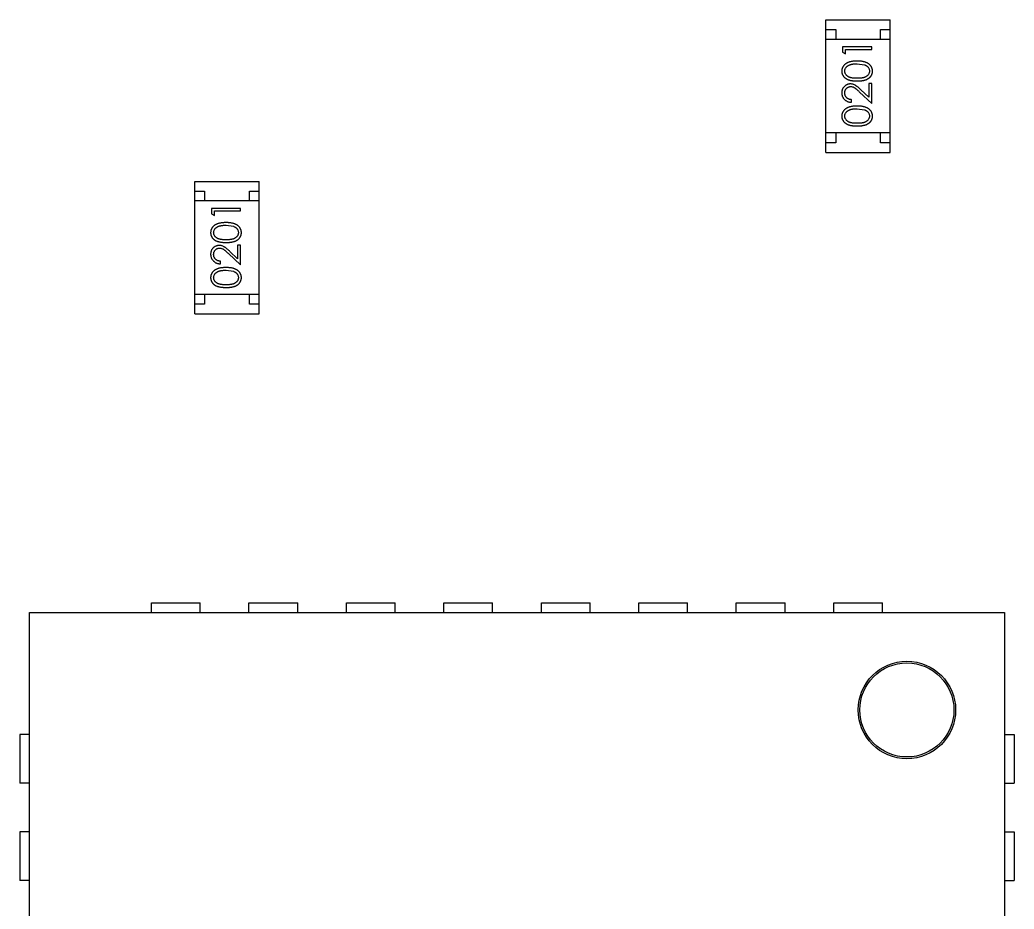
# Model space of a CAD drawing. Header units: millimetres. Extents: x -35.9 to 51.6, y -31.6 to 17.9.
# Drawn here: x 29.05 to 34.15, y -0.8 to 3.76 of the extents above; entities that cross this region are included whole.
import ezdxf

# ---------------------------------------------------------------- set-up
doc = ezdxf.new("R2010")
doc.units = ezdxf.units.MM
doc.header["$LTSCALE"] = 1.21
doc.header["$MEASUREMENT"] = 0
doc.layers.get('0').update_dxf_attribs({"linetype": 'CONTINUOUS'})

msp = doc.modelspace()

# ---------------------------------------------------------------- linework, layer by layer
at = {"color": 7, "linetype": 'Continuous'}
for p, q in [((33.1893, 3.0816), (33.1893, 3.7616)), ((33.1893, 3.7616), (33.5193, 3.7616)), ((33.5193, 3.0816), (33.5193, 3.7616)), ((33.1893, 3.7116), (33.2393, 3.7116)), ((33.2393, 3.7116), (33.2393, 3.6616)), ((33.4693, 3.6616), (33.4693, 3.7116)), ((33.4693, 3.7116), (33.5193, 3.7116)), ((33.5193, 3.6616), (33.1893, 3.6616)), ((33.274, 3.6235), (33.274, 3.5957)), ((33.424, 3.6235), (33.274, 3.6235)), ((33.424, 3.61), (33.424, 3.6235)), ((33.274, 3.5957), (33.2894, 3.5869)), ((33.2894, 3.5869), (33.2894, 3.61)), ((33.2894, 3.61), (33.424, 3.61)), ((33.349, 3.5369), (33.3867, 3.5312)), ((33.4086, 3.435), (33.4086, 3.3652)), ((33.424, 3.435), (33.4086, 3.435)), ((33.424, 3.3331), (33.424, 3.435)), ((33.3619, 3.3912), (33.424, 3.3331)), ((33.4086, 3.3652), (33.3685, 3.4027)), ((33.3201, 3.3388), (33.3201, 3.3523)), ((33.349, 3.3061), (33.3867, 3.3005)), ((33.5193, 3.1816), (33.1893, 3.1816)), ((33.2393, 3.1816), (33.2393, 3.1316)), ((33.4693, 3.1316), (33.4693, 3.1816)), ((33.2393, 3.1316), (33.1893, 3.1316)), ((33.5193, 3.1316), (33.4693, 3.1316)), ((33.1893, 3.0816), (33.5193, 3.0816)), ((29.9519, 2.2531), (29.9519, 2.9331)), ((29.9519, 2.9331), (30.2819, 2.9331)), ((30.2819, 2.2531), (30.2819, 2.9331)), ((29.9519, 2.8831), (30.0019, 2.8831)), ((30.0019, 2.8831), (30.0019, 2.8331)), ((30.2319, 2.8331), (30.2319, 2.8831)), ((30.2319, 2.8831), (30.2819, 2.8831)), ((30.2819, 2.8331), (29.9519, 2.8331)), ((30.0366, 2.7949), (30.0366, 2.7671)), ((30.1866, 2.7949), (30.0366, 2.7949)), ((30.0366, 2.7671), (30.052, 2.7583)), ((30.052, 2.7583), (30.052, 2.7814)), ((30.052, 2.7814), (30.1866, 2.7814)), ((30.1866, 2.7814), (30.1866, 2.7949)), ((30.1116, 2.7083), (30.1494, 2.7027)), ((30.1713, 2.6064), (30.1713, 2.5366)), ((30.1866, 2.6064), (30.1713, 2.6064)), ((30.1866, 2.5045), (30.1866, 2.6064)), ((30.1246, 2.5627), (30.1866, 2.5045)), ((30.1713, 2.5366), (30.1312, 2.5741)), ((30.0828, 2.5103), (30.0828, 2.5237)), ((30.1116, 2.4776), (30.1494, 2.4719)), ((30.2819, 2.3531), (29.9519, 2.3531)), ((30.0019, 2.3531), (30.0019, 2.3031)), ((30.2319, 2.3031), (30.2319, 2.3531)), ((30.0019, 2.3031), (29.9519, 2.3031)), ((30.2819, 2.3031), (30.2319, 2.3031)), ((29.9519, 2.2531), (30.2819, 2.2531)), ((29.7293, 0.7216), (29.7293, 0.7716)), ((29.7293, 0.7716), (29.9793, 0.7716)), ((29.9793, 0.7216), (29.9793, 0.7716)), ((30.2293, 0.7216), (30.2293, 0.7716)), ((30.2293, 0.7716), (30.4793, 0.7716)), ((30.4793, 0.7216), (30.4793, 0.7716)), ((30.7293, 0.7216), (30.7293, 0.7716)), ((30.7293, 0.7716), (30.9793, 0.7716)), ((30.9793, 0.7216), (30.9793, 0.7716)), ((31.2293, 0.7216), (31.2293, 0.7716)), ((31.2293, 0.7716), (31.4793, 0.7716)), ((31.4793, 0.7216), (31.4793, 0.7716)), ((31.7293, 0.7216), (31.7293, 0.7716)), ((31.7293, 0.7716), (31.9793, 0.7716)), ((31.9793, 0.7216), (31.9793, 0.7716)), ((32.2293, 0.7216), (32.2293, 0.7716)), ((32.2293, 0.7716), (32.4793, 0.7716)), ((32.4793, 0.7216), (32.4793, 0.7716)), ((32.7293, 0.7216), (32.7293, 0.7716)), ((32.7293, 0.7716), (32.9793, 0.7716)), ((32.9793, 0.7216), (32.9793, 0.7716)), ((33.2293, 0.7216), (33.2293, 0.7716)), ((33.2293, 0.7716), (33.4793, 0.7716)), ((33.4793, 0.7216), (33.4793, 0.7716)), ((29.1043, -4.2784), (29.1043, 0.7216)), ((29.1043, 0.7216), (34.1043, 0.7216)), ((34.1043, 0.7216), (34.1043, -4.2784)), ((29.0543, 0.0966), (29.0543, -0.1534)), ((29.1043, 0.0966), (29.0543, 0.0966)), ((34.1043, 0.0966), (34.1543, 0.0966)), ((34.1543, 0.0966), (34.1543, -0.1534)), ((29.1043, -0.1534), (29.0543, -0.1534)), ((34.1043, -0.1534), (34.1543, -0.1534)), ((29.0543, -0.4034), (29.0543, -0.6534)), ((29.1043, -0.4034), (29.0543, -0.4034)), ((34.1043, -0.4034), (34.1543, -0.4034)), ((34.1543, -0.4034), (34.1543, -0.6534)), ((29.1043, -0.6534), (29.0543, -0.6534)), ((34.1043, -0.6534), (34.1543, -0.6534))]:
    msp.add_line(p, q, dxfattribs=at)
for radius in [0.25, 0.2412]:
    msp.add_circle((33.6043, 0.2216), radius, dxfattribs=at)
for points, knots in [([(33.349, 3.5504), (33.3467, 3.5503), (33.3423, 3.5503), (33.3357, 3.55), (33.3295, 3.5495), (33.3236, 3.5487), (33.3182, 3.5478), (33.313, 3.5466), (33.3083, 3.5452), (33.3039, 3.5436), (33.2998, 3.5418), (33.2959, 3.5399), (33.2924, 3.5377), (33.2891, 3.5355), (33.2861, 3.5331), (33.2833, 3.5305), (33.2808, 3.5278), (33.2785, 3.5249), (33.2765, 3.522), (33.2748, 3.5189), (33.2734, 3.5157), (33.2722, 3.5124), (33.2713, 3.5091), (33.2706, 3.5057), (33.2702, 3.5022), (33.2702, 3.4998), (33.2701, 3.4986)], [0, 0, 0, 0, 0.065278, 0.127205, 0.186168, 0.241675, 0.294115, 0.343609, 0.390387, 0.434463, 0.476646, 0.517002, 0.555936, 0.593716, 0.630057, 0.665601, 0.700745, 0.734917, 0.768681, 0.802087, 0.834849, 0.867433, 0.900138, 0.932806, 0.966212, 1, 1, 1, 1]), ([(33.2855, 3.4991), (33.2856, 3.5007), (33.2858, 3.504), (33.287, 3.5088), (33.2892, 3.5135), (33.2915, 3.5172), (33.2938, 3.5201), (33.2958, 3.5222), (33.298, 3.5241), (33.3005, 3.5259), (33.3032, 3.5276), (33.3062, 3.5292), (33.3093, 3.5306), (33.3128, 3.5319), (33.3164, 3.5331), (33.3203, 3.5342), (33.3245, 3.535), (33.3289, 3.5357), (33.3336, 3.5362), (33.3385, 3.5367), (33.3437, 3.5368), (33.3472, 3.5369), (33.349, 3.5369)], [0, 0, 0, 0, 0.059689, 0.119507, 0.181075, 0.246162, 0.279894, 0.314468, 0.350403, 0.387474, 0.426147, 0.466624, 0.508745, 0.553328, 0.600058, 0.649177, 0.700552, 0.754894, 0.811825, 0.871514, 0.934319, 1, 1, 1, 1]), ([(33.4278, 3.4986), (33.4278, 3.4998), (33.4278, 3.5022), (33.4273, 3.5057), (33.4267, 3.5091), (33.4257, 3.5125), (33.4245, 3.5157), (33.4231, 3.5189), (33.4213, 3.522), (33.4194, 3.525), (33.4171, 3.5279), (33.4146, 3.5306), (33.4118, 3.5333), (33.4087, 3.5357), (33.4054, 3.5379), (33.4019, 3.54), (33.3981, 3.5419), (33.394, 3.5437), (33.3896, 3.5453), (33.3849, 3.5466), (33.3798, 3.5478), (33.3743, 3.5488), (33.3685, 3.5495), (33.3623, 3.55), (33.3558, 3.5503), (33.3513, 3.5503), (33.349, 3.5504)], [0, 0, 0, 0, 0.033824, 0.067298, 0.10028, 0.133019, 0.165736, 0.198792, 0.232372, 0.266409, 0.301016, 0.336196, 0.371972, 0.408574, 0.446394, 0.485225, 0.525372, 0.567224, 0.611081, 0.65775, 0.70702, 0.759235, 0.814484, 0.873227, 0.934937, 1, 1, 1, 1]), ([(33.3867, 3.5312), (33.3877, 3.5308), (33.3898, 3.5301), (33.3927, 3.5288), (33.3954, 3.5273), (33.398, 3.5257), (33.4003, 3.5239), (33.4024, 3.5221), (33.4043, 3.5201), (33.4066, 3.5173), (33.4089, 3.5136), (33.4109, 3.5089), (33.4122, 3.504), (33.4124, 3.5007), (33.4124, 3.4991)], [0, 0, 0, 0, 0.075949, 0.148549, 0.218996, 0.286119, 0.351826, 0.416074, 0.478265, 0.540325, 0.660405, 0.774606, 0.887187, 1, 1, 1, 1]), ([(33.2701, 3.4986), (33.2702, 3.4974), (33.2702, 3.4951), (33.2706, 3.4916), (33.2713, 3.4883), (33.2722, 3.485), (33.2734, 3.4818), (33.2748, 3.4786), (33.2765, 3.4756), (33.2785, 3.4727), (33.2807, 3.4699), (33.2832, 3.4672), (33.2859, 3.4647), (33.2888, 3.4624), (33.2921, 3.4602), (33.2955, 3.4582), (33.2992, 3.4564), (33.3032, 3.4547), (33.3075, 3.4532), (33.3122, 3.452), (33.3173, 3.4508), (33.3228, 3.45), (33.3288, 3.4493), (33.3352, 3.4488), (33.342, 3.4485), (33.3466, 3.4485), (33.349, 3.4485)], [0, 0, 0, 0, 0.033742, 0.066533, 0.099153, 0.13154, 0.164087, 0.196563, 0.229707, 0.263315, 0.297504, 0.331686, 0.366482, 0.4021, 0.438958, 0.476748, 0.515985, 0.556589, 0.599519, 0.645765, 0.695487, 0.748721, 0.805687, 0.866754, 0.931405, 1, 1, 1, 1]), ([(33.349, 3.4619), (33.347, 3.4619), (33.3431, 3.4619), (33.3374, 3.4622), (33.3321, 3.4625), (33.3272, 3.4631), (33.3227, 3.4636), (33.3186, 3.4645), (33.3148, 3.4654), (33.3114, 3.4665), (33.3083, 3.4677), (33.3054, 3.4691), (33.3027, 3.4706), (33.3002, 3.4722), (33.2978, 3.474), (33.2957, 3.4758), (33.2938, 3.4779), (33.2915, 3.4807), (33.2892, 3.4845), (33.287, 3.4892), (33.2858, 3.4941), (33.2856, 3.4974), (33.2855, 3.4991)], [0, 0, 0, 0, 0.073302, 0.142286, 0.206253, 0.266017, 0.321612, 0.372532, 0.419497, 0.462398, 0.502825, 0.541489, 0.579034, 0.615143, 0.650298, 0.684912, 0.718701, 0.752189, 0.817245, 0.879117, 0.939613, 1, 1, 1, 1]), ([(33.4124, 3.4991), (33.4124, 3.4974), (33.4122, 3.4941), (33.4109, 3.4892), (33.4088, 3.4845), (33.4064, 3.4807), (33.4041, 3.4779), (33.4022, 3.4758), (33.4001, 3.4739), (33.3978, 3.4721), (33.3953, 3.4705), (33.3925, 3.4691), (33.3896, 3.4677), (33.3865, 3.4665), (33.3831, 3.4654), (33.3794, 3.4644), (33.3752, 3.4637), (33.3707, 3.463), (33.3658, 3.4625), (33.3605, 3.4622), (33.3549, 3.4619), (33.351, 3.4619), (33.349, 3.4619)], [0, 0, 0, 0, 0.060034, 0.120278, 0.182348, 0.247919, 0.281641, 0.315701, 0.350322, 0.385703, 0.421819, 0.459196, 0.497866, 0.538301, 0.58121, 0.628183, 0.679403, 0.734699, 0.794074, 0.858416, 0.927049, 1, 1, 1, 1]), ([(33.349, 3.4485), (33.3514, 3.4485), (33.3561, 3.4485), (33.3628, 3.4488), (33.3692, 3.4493), (33.3751, 3.45), (33.3807, 3.4509), (33.3858, 3.452), (33.3905, 3.4533), (33.3949, 3.4548), (33.3989, 3.4565), (33.4026, 3.4584), (33.4061, 3.4604), (33.4093, 3.4626), (33.4122, 3.4649), (33.415, 3.4673), (33.4174, 3.47), (33.4196, 3.4728), (33.4215, 3.4757), (33.4232, 3.4787), (33.4247, 3.4818), (33.4258, 3.485), (33.4267, 3.4883), (33.4274, 3.4916), (33.4278, 3.4951), (33.4278, 3.4974), (33.4278, 3.4986)], [0, 0, 0, 0, 0.068113, 0.132564, 0.193427, 0.250218, 0.303569, 0.353576, 0.400235, 0.443586, 0.484619, 0.524292, 0.56238, 0.599049, 0.63494, 0.669782, 0.704009, 0.737842, 0.771098, 0.803896, 0.836415, 0.868639, 0.900715, 0.933378, 0.966213, 1, 1, 1, 1]), ([(33.3147, 3.4331), (33.3132, 3.433), (33.3103, 3.4329), (33.306, 3.4324), (33.3019, 3.4314), (33.2978, 3.43), (33.294, 3.4282), (33.2903, 3.426), (33.2867, 3.4235), (33.2834, 3.4206), (33.2802, 3.4174), (33.2776, 3.4138), (33.2753, 3.4101), (33.2734, 3.4061), (33.2719, 3.4018), (33.2709, 3.3974), (33.2703, 3.3926), (33.2702, 3.3894), (33.2701, 3.3878)], [0, 0, 0, 0, 0.06271, 0.123347, 0.183401, 0.242828, 0.302097, 0.36242, 0.423725, 0.487032, 0.550491, 0.612709, 0.674265, 0.73617, 0.799211, 0.863483, 0.930525, 1, 1, 1, 1]), ([(33.2855, 3.3871), (33.2856, 3.3882), (33.2856, 3.3904), (33.286, 3.3936), (33.2867, 3.3967), (33.2877, 3.3997), (33.289, 3.4025), (33.2905, 3.4052), (33.2924, 3.4078), (33.2945, 3.4102), (33.2968, 3.4124), (33.2992, 3.4143), (33.3017, 3.416), (33.3043, 3.4173), (33.3071, 3.4183), (33.3099, 3.4191), (33.3129, 3.4195), (33.3149, 3.4196), (33.3159, 3.4196)], [0, 0, 0, 0, 0.068027, 0.133505, 0.19695, 0.26027, 0.322741, 0.384982, 0.448465, 0.513424, 0.578224, 0.640011, 0.700094, 0.760067, 0.819012, 0.877878, 0.938035, 1, 1, 1, 1]), ([(33.3685, 3.4027), (33.367, 3.4042), (33.364, 3.4069), (33.3597, 3.4109), (33.3556, 3.4144), (33.3517, 3.4176), (33.3481, 3.4205), (33.3447, 3.4229), (33.3415, 3.4251), (33.3377, 3.4274), (33.3329, 3.4297), (33.3271, 3.4316), (33.321, 3.4329), (33.3168, 3.433), (33.3147, 3.4331)], [0, 0, 0, 0, 0.09953, 0.192079, 0.277712, 0.357454, 0.429648, 0.495771, 0.555538, 0.608657, 0.707578, 0.804328, 0.901298, 1, 1, 1, 1]), ([(33.3159, 3.4196), (33.3176, 3.4195), (33.3208, 3.4194), (33.3256, 3.4184), (33.3302, 3.4167), (33.334, 3.4147), (33.3372, 3.4127), (33.3399, 3.4108), (33.3428, 3.4084), (33.3461, 3.4058), (33.3496, 3.4027), (33.3534, 3.3992), (33.3576, 3.3954), (33.3604, 3.3927), (33.3619, 3.3912)], [0, 0, 0, 0, 0.088014, 0.174976, 0.2638, 0.355443, 0.406413, 0.465519, 0.533076, 0.609353, 0.693899, 0.787171, 0.889197, 1, 1, 1, 1]), ([(33.2701, 3.3878), (33.2702, 3.3861), (33.2703, 3.3828), (33.2709, 3.378), (33.2721, 3.3733), (33.2736, 3.3689), (33.2756, 3.3647), (33.278, 3.3607), (33.2809, 3.3568), (33.2842, 3.3533), (33.2878, 3.35), (33.2917, 3.3472), (33.2958, 3.3447), (33.3002, 3.3427), (33.3048, 3.3411), (33.3097, 3.3399), (33.3148, 3.3391), (33.3184, 3.3389), (33.3201, 3.3388)], [0, 0, 0, 0, 0.06445, 0.126725, 0.187421, 0.247417, 0.306749, 0.366595, 0.427749, 0.490235, 0.553031, 0.614805, 0.676505, 0.738096, 0.801021, 0.864897, 0.931209, 1, 1, 1, 1]), ([(33.3201, 3.3523), (33.3188, 3.3524), (33.3162, 3.3527), (33.3124, 3.3534), (33.3089, 3.3544), (33.3055, 3.3556), (33.3025, 3.3571), (33.2996, 3.3589), (33.297, 3.3608), (33.2946, 3.3631), (33.2925, 3.3656), (33.2906, 3.3682), (33.289, 3.371), (33.2878, 3.3739), (33.2868, 3.377), (33.286, 3.3802), (33.2856, 3.3836), (33.2856, 3.3859), (33.2855, 3.3871)], [0, 0, 0, 0, 0.073648, 0.143686, 0.210962, 0.275557, 0.338064, 0.399311, 0.4594, 0.51934, 0.579024, 0.637809, 0.695959, 0.754122, 0.813113, 0.873453, 0.935561, 1, 1, 1, 1]), ([(33.349, 3.3196), (33.3467, 3.3196), (33.3423, 3.3195), (33.3357, 3.3192), (33.3295, 3.3187), (33.3236, 3.318), (33.3182, 3.317), (33.313, 3.3158), (33.3083, 3.3144), (33.3039, 3.3128), (33.2998, 3.311), (33.2959, 3.3091), (33.2924, 3.307), (33.2891, 3.3047), (33.2861, 3.3023), (33.2833, 3.2998), (33.2808, 3.297), (33.2785, 3.2942), (33.2765, 3.2912), (33.2748, 3.2881), (33.2734, 3.2849), (33.2722, 3.2817), (33.2713, 3.2783), (33.2706, 3.2749), (33.2702, 3.2714), (33.2702, 3.269), (33.2701, 3.2678)], [0, 0, 0, 0, 0.065278, 0.127205, 0.186168, 0.241675, 0.294115, 0.343609, 0.390387, 0.434463, 0.476646, 0.517002, 0.555936, 0.593716, 0.630057, 0.665601, 0.700745, 0.734917, 0.768681, 0.802087, 0.834849, 0.867433, 0.900138, 0.932806, 0.966212, 1, 1, 1, 1]), ([(33.4278, 3.2678), (33.4278, 3.269), (33.4278, 3.2714), (33.4273, 3.2749), (33.4267, 3.2784), (33.4257, 3.2817), (33.4245, 3.285), (33.4231, 3.2882), (33.4213, 3.2912), (33.4194, 3.2943), (33.4171, 3.2972), (33.4146, 3.2999), (33.4118, 3.3025), (33.4087, 3.3049), (33.4054, 3.3071), (33.4019, 3.3092), (33.3981, 3.3111), (33.394, 3.3129), (33.3896, 3.3145), (33.3849, 3.3158), (33.3798, 3.317), (33.3743, 3.318), (33.3685, 3.3187), (33.3623, 3.3192), (33.3558, 3.3195), (33.3513, 3.3196), (33.349, 3.3196)], [0, 0, 0, 0, 0.033824, 0.067298, 0.10028, 0.133019, 0.165736, 0.198792, 0.232372, 0.266409, 0.301016, 0.336196, 0.371972, 0.408574, 0.446394, 0.485225, 0.525372, 0.567224, 0.611081, 0.65775, 0.70702, 0.759235, 0.814484, 0.873227, 0.934937, 1, 1, 1, 1]), ([(33.2701, 3.2678), (33.2702, 3.2667), (33.2702, 3.2643), (33.2706, 3.2609), (33.2713, 3.2575), (33.2722, 3.2542), (33.2734, 3.251), (33.2748, 3.2479), (33.2765, 3.2448), (33.2785, 3.2419), (33.2807, 3.2391), (33.2832, 3.2364), (33.2859, 3.234), (33.2888, 3.2316), (33.2921, 3.2295), (33.2955, 3.2274), (33.2992, 3.2256), (33.3032, 3.2239), (33.3075, 3.2225), (33.3122, 3.2212), (33.3173, 3.2201), (33.3228, 3.2192), (33.3288, 3.2185), (33.3352, 3.218), (33.342, 3.2177), (33.3466, 3.2177), (33.349, 3.2177)], [0, 0, 0, 0, 0.033742, 0.066533, 0.099153, 0.13154, 0.164087, 0.196563, 0.229707, 0.263315, 0.297504, 0.331686, 0.366482, 0.4021, 0.438958, 0.476748, 0.515985, 0.556589, 0.599519, 0.645765, 0.695487, 0.748721, 0.805687, 0.866754, 0.931405, 1, 1, 1, 1]), ([(33.2855, 3.2683), (33.2856, 3.2699), (33.2858, 3.2732), (33.287, 3.2781), (33.2892, 3.2827), (33.2915, 3.2865), (33.2938, 3.2893), (33.2958, 3.2914), (33.298, 3.2933), (33.3005, 3.2951), (33.3032, 3.2968), (33.3062, 3.2984), (33.3093, 3.2998), (33.3128, 3.3012), (33.3164, 3.3023), (33.3203, 3.3034), (33.3245, 3.3042), (33.3289, 3.3049), (33.3336, 3.3054), (33.3385, 3.3059), (33.3437, 3.3061), (33.3472, 3.3061), (33.349, 3.3061)], [0, 0, 0, 0, 0.059689, 0.119507, 0.181075, 0.246162, 0.279894, 0.314468, 0.350403, 0.387474, 0.426147, 0.466624, 0.508745, 0.553328, 0.600058, 0.649177, 0.700552, 0.754894, 0.811825, 0.871514, 0.934319, 1, 1, 1, 1]), ([(33.349, 3.2311), (33.347, 3.2312), (33.3431, 3.2312), (33.3374, 3.2314), (33.3321, 3.2318), (33.3272, 3.2323), (33.3227, 3.2329), (33.3186, 3.2337), (33.3148, 3.2346), (33.3114, 3.2357), (33.3083, 3.237), (33.3054, 3.2383), (33.3027, 3.2398), (33.3002, 3.2414), (33.2978, 3.2432), (33.2957, 3.2451), (33.2938, 3.2471), (33.2915, 3.25), (33.2892, 3.2537), (33.287, 3.2584), (33.2858, 3.2633), (33.2856, 3.2666), (33.2855, 3.2683)], [0, 0, 0, 0, 0.073302, 0.142286, 0.206253, 0.266017, 0.321612, 0.372532, 0.419497, 0.462398, 0.502825, 0.541489, 0.579034, 0.615143, 0.650298, 0.684912, 0.718701, 0.752189, 0.817245, 0.879117, 0.939613, 1, 1, 1, 1]), ([(33.4124, 3.2683), (33.4124, 3.2666), (33.4122, 3.2633), (33.4109, 3.2585), (33.4088, 3.2537), (33.4064, 3.25), (33.4041, 3.2471), (33.4022, 3.245), (33.4001, 3.2432), (33.3978, 3.2414), (33.3953, 3.2397), (33.3925, 3.2383), (33.3896, 3.2369), (33.3865, 3.2357), (33.3831, 3.2346), (33.3794, 3.2337), (33.3752, 3.2329), (33.3707, 3.2322), (33.3658, 3.2318), (33.3605, 3.2314), (33.3549, 3.2312), (33.351, 3.2312), (33.349, 3.2311)], [0, 0, 0, 0, 0.060034, 0.120278, 0.182348, 0.247919, 0.281641, 0.315701, 0.350322, 0.385703, 0.421819, 0.459196, 0.497866, 0.538301, 0.58121, 0.628183, 0.679403, 0.734699, 0.794074, 0.858416, 0.927049, 1, 1, 1, 1]), ([(33.349, 3.2177), (33.3514, 3.2177), (33.3561, 3.2177), (33.3628, 3.218), (33.3692, 3.2185), (33.3751, 3.2193), (33.3807, 3.2202), (33.3858, 3.2212), (33.3905, 3.2225), (33.3949, 3.224), (33.3989, 3.2257), (33.4026, 3.2276), (33.4061, 3.2296), (33.4093, 3.2318), (33.4122, 3.2341), (33.415, 3.2366), (33.4174, 3.2392), (33.4196, 3.242), (33.4215, 3.2449), (33.4232, 3.2479), (33.4247, 3.251), (33.4258, 3.2542), (33.4267, 3.2575), (33.4274, 3.2609), (33.4278, 3.2643), (33.4278, 3.2667), (33.4278, 3.2678)], [0, 0, 0, 0, 0.068113, 0.132564, 0.193427, 0.250218, 0.303569, 0.353576, 0.400235, 0.443586, 0.484619, 0.524292, 0.56238, 0.599049, 0.63494, 0.669782, 0.704009, 0.737842, 0.771098, 0.803896, 0.836415, 0.868639, 0.900715, 0.933378, 0.966213, 1, 1, 1, 1]), ([(33.3867, 3.3005), (33.3877, 3.3001), (33.3898, 3.2993), (33.3927, 3.298), (33.3954, 3.2965), (33.398, 3.2949), (33.4003, 3.2932), (33.4024, 3.2913), (33.4043, 3.2893), (33.4066, 3.2865), (33.4089, 3.2828), (33.4109, 3.2781), (33.4122, 3.2733), (33.4124, 3.2699), (33.4124, 3.2683)], [0, 0, 0, 0, 0.075949, 0.148549, 0.218996, 0.286119, 0.351826, 0.416074, 0.478265, 0.540325, 0.660405, 0.774606, 0.887187, 1, 1, 1, 1]), ([(30.1117, 2.7218), (30.1094, 2.7218), (30.1049, 2.7217), (30.0983, 2.7214), (30.0921, 2.7209), (30.0863, 2.7201), (30.0808, 2.7192), (30.0757, 2.718), (30.0709, 2.7166), (30.0665, 2.715), (30.0624, 2.7132), (30.0586, 2.7113), (30.055, 2.7092), (30.0517, 2.7069), (30.0487, 2.7045), (30.0459, 2.7019), (30.0434, 2.6992), (30.0412, 2.6963), (30.0392, 2.6934), (30.0375, 2.6903), (30.036, 2.6871), (30.0349, 2.6839), (30.0339, 2.6805), (30.0333, 2.6771), (30.0329, 2.6736), (30.0328, 2.6712), (30.0328, 2.67)], [0, 0, 0, 0, 0.065278, 0.127205, 0.186168, 0.241675, 0.294115, 0.343609, 0.390387, 0.434463, 0.476646, 0.517002, 0.555936, 0.593716, 0.630057, 0.665601, 0.700745, 0.734917, 0.768681, 0.802087, 0.834849, 0.867433, 0.900138, 0.932806, 0.966212, 1, 1, 1, 1]), ([(30.0482, 2.6705), (30.0483, 2.6721), (30.0484, 2.6754), (30.0497, 2.6802), (30.0518, 2.6849), (30.0542, 2.6887), (30.0565, 2.6915), (30.0585, 2.6936), (30.0607, 2.6955), (30.0632, 2.6973), (30.0659, 2.699), (30.0688, 2.7006), (30.072, 2.702), (30.0754, 2.7033), (30.0791, 2.7045), (30.083, 2.7056), (30.0872, 2.7064), (30.0916, 2.7071), (30.0962, 2.7076), (30.1012, 2.7081), (30.1063, 2.7083), (30.1098, 2.7083), (30.1116, 2.7083)], [0, 0, 0, 0, 0.059689, 0.119507, 0.181075, 0.246162, 0.279894, 0.314468, 0.350403, 0.387474, 0.426147, 0.466624, 0.508745, 0.553328, 0.600058, 0.649177, 0.700552, 0.754894, 0.811825, 0.871514, 0.934319, 1, 1, 1, 1]), ([(30.1905, 2.67), (30.1905, 2.6712), (30.1904, 2.6736), (30.19, 2.6771), (30.1893, 2.6805), (30.1884, 2.6839), (30.1872, 2.6871), (30.1858, 2.6903), (30.184, 2.6934), (30.182, 2.6964), (30.1798, 2.6993), (30.1772, 2.7021), (30.1745, 2.7047), (30.1714, 2.7071), (30.1681, 2.7093), (30.1645, 2.7114), (30.1607, 2.7133), (30.1567, 2.7151), (30.1523, 2.7167), (30.1475, 2.718), (30.1424, 2.7192), (30.137, 2.7202), (30.1312, 2.7209), (30.125, 2.7214), (30.1185, 2.7217), (30.114, 2.7218), (30.1117, 2.7218)], [0, 0, 0, 0, 0.033824, 0.067298, 0.10028, 0.133019, 0.165736, 0.198792, 0.232372, 0.266409, 0.301016, 0.336196, 0.371972, 0.408574, 0.446394, 0.485225, 0.525372, 0.567224, 0.611081, 0.65775, 0.70702, 0.759235, 0.814484, 0.873227, 0.934937, 1, 1, 1, 1]), ([(30.0328, 2.67), (30.0328, 2.6688), (30.0329, 2.6665), (30.0333, 2.663), (30.0339, 2.6597), (30.0349, 2.6564), (30.036, 2.6532), (30.0375, 2.6501), (30.0392, 2.647), (30.0412, 2.6441), (30.0434, 2.6413), (30.0458, 2.6386), (30.0485, 2.6361), (30.0515, 2.6338), (30.0547, 2.6317), (30.0581, 2.6296), (30.0619, 2.6278), (30.0658, 2.6261), (30.0701, 2.6247), (30.0748, 2.6234), (30.0799, 2.6223), (30.0855, 2.6214), (30.0914, 2.6207), (30.0978, 2.6202), (30.1046, 2.6199), (30.1093, 2.6199), (30.1117, 2.6199)], [0, 0, 0, 0, 0.033742, 0.066533, 0.099153, 0.13154, 0.164087, 0.196563, 0.229707, 0.263315, 0.297504, 0.331686, 0.366482, 0.4021, 0.438958, 0.476748, 0.515985, 0.556589, 0.599519, 0.645765, 0.695487, 0.748721, 0.805687, 0.866754, 0.931405, 1, 1, 1, 1]), ([(30.1116, 2.6333), (30.1096, 2.6333), (30.1057, 2.6333), (30.1001, 2.6336), (30.0948, 2.6339), (30.0899, 2.6345), (30.0854, 2.6351), (30.0812, 2.6359), (30.0775, 2.6368), (30.074, 2.6379), (30.0709, 2.6391), (30.068, 2.6405), (30.0653, 2.642), (30.0628, 2.6436), (30.0605, 2.6454), (30.0584, 2.6473), (30.0564, 2.6493), (30.0542, 2.6521), (30.0518, 2.6559), (30.0497, 2.6606), (30.0484, 2.6655), (30.0483, 2.6688), (30.0482, 2.6705)], [0, 0, 0, 0, 0.073302, 0.142286, 0.206253, 0.266017, 0.321612, 0.372532, 0.419497, 0.462398, 0.502825, 0.541489, 0.579034, 0.615143, 0.650298, 0.684912, 0.718701, 0.752189, 0.817245, 0.879117, 0.939613, 1, 1, 1, 1]), ([(30.1751, 2.6705), (30.175, 2.6688), (30.1749, 2.6655), (30.1736, 2.6606), (30.1715, 2.6559), (30.1691, 2.6521), (30.1668, 2.6493), (30.1649, 2.6472), (30.1627, 2.6453), (30.1604, 2.6436), (30.1579, 2.6419), (30.1552, 2.6405), (30.1523, 2.6391), (30.1492, 2.6379), (30.1458, 2.6368), (30.142, 2.6359), (30.1379, 2.6351), (30.1334, 2.6344), (30.1285, 2.634), (30.1232, 2.6336), (30.1175, 2.6333), (30.1136, 2.6333), (30.1116, 2.6333)], [0, 0, 0, 0, 0.060034, 0.120278, 0.182348, 0.247919, 0.281641, 0.315701, 0.350322, 0.385703, 0.421819, 0.459196, 0.497866, 0.538301, 0.58121, 0.628183, 0.679403, 0.734699, 0.794074, 0.858416, 0.927049, 1, 1, 1, 1]), ([(30.1117, 2.6199), (30.1141, 2.6199), (30.1187, 2.6199), (30.1255, 2.6202), (30.1318, 2.6207), (30.1378, 2.6214), (30.1433, 2.6223), (30.1485, 2.6234), (30.1532, 2.6247), (30.1575, 2.6262), (30.1615, 2.6279), (30.1653, 2.6298), (30.1687, 2.6318), (30.1719, 2.634), (30.1749, 2.6363), (30.1776, 2.6387), (30.1801, 2.6414), (30.1823, 2.6442), (30.1842, 2.6471), (30.1859, 2.6501), (30.1873, 2.6532), (30.1885, 2.6564), (30.1894, 2.6597), (30.19, 2.663), (30.1904, 2.6665), (30.1905, 2.6688), (30.1905, 2.67)], [0, 0, 0, 0, 0.068113, 0.132564, 0.193427, 0.250218, 0.303569, 0.353576, 0.400235, 0.443586, 0.484619, 0.524292, 0.56238, 0.599049, 0.63494, 0.669782, 0.704009, 0.737842, 0.771098, 0.803896, 0.836415, 0.868639, 0.900715, 0.933378, 0.966213, 1, 1, 1, 1]), ([(30.1494, 2.7027), (30.1504, 2.7023), (30.1524, 2.7015), (30.1554, 2.7002), (30.1581, 2.6987), (30.1606, 2.6971), (30.1629, 2.6954), (30.1651, 2.6935), (30.167, 2.6915), (30.1692, 2.6887), (30.1716, 2.685), (30.1736, 2.6803), (30.1749, 2.6755), (30.175, 2.6721), (30.1751, 2.6705)], [0, 0, 0, 0, 0.075949, 0.148549, 0.218996, 0.286119, 0.351826, 0.416074, 0.478265, 0.540325, 0.660405, 0.774606, 0.887187, 1, 1, 1, 1]), ([(30.0774, 2.6045), (30.0759, 2.6044), (30.073, 2.6044), (30.0687, 2.6038), (30.0645, 2.6028), (30.0605, 2.6014), (30.0567, 2.5996), (30.053, 2.5975), (30.0494, 2.5949), (30.046, 2.592), (30.0429, 2.5888), (30.0402, 2.5852), (30.0379, 2.5815), (30.036, 2.5775), (30.0346, 2.5733), (30.0336, 2.5688), (30.0329, 2.5641), (30.0328, 2.5608), (30.0328, 2.5592)], [0, 0, 0, 0, 0.06271, 0.123347, 0.183401, 0.242828, 0.302097, 0.36242, 0.423725, 0.487032, 0.550491, 0.612709, 0.674265, 0.73617, 0.799211, 0.863483, 0.930525, 1, 1, 1, 1]), ([(30.1312, 2.5741), (30.1297, 2.5756), (30.1267, 2.5783), (30.1223, 2.5823), (30.1182, 2.5859), (30.1143, 2.589), (30.1107, 2.5919), (30.1073, 2.5944), (30.1042, 2.5965), (30.1004, 2.5988), (30.0956, 2.6011), (30.0897, 2.603), (30.0836, 2.6043), (30.0795, 2.6044), (30.0774, 2.6045)], [0, 0, 0, 0, 0.09953, 0.192079, 0.277712, 0.357454, 0.429648, 0.495771, 0.555538, 0.608657, 0.707578, 0.804328, 0.901298, 1, 1, 1, 1]), ([(30.0328, 2.5592), (30.0328, 2.5575), (30.0329, 2.5542), (30.0336, 2.5494), (30.0347, 2.5447), (30.0362, 2.5403), (30.0382, 2.5361), (30.0407, 2.5321), (30.0435, 2.5283), (30.0468, 2.5247), (30.0504, 2.5214), (30.0543, 2.5186), (30.0585, 2.5161), (30.0629, 2.5141), (30.0675, 2.5125), (30.0724, 2.5113), (30.0775, 2.5105), (30.081, 2.5103), (30.0828, 2.5103)], [0, 0, 0, 0, 0.06445, 0.126725, 0.187421, 0.247417, 0.306749, 0.366595, 0.427749, 0.490235, 0.553031, 0.614805, 0.676505, 0.738096, 0.801021, 0.864897, 0.931209, 1, 1, 1, 1]), ([(30.0482, 2.5585), (30.0482, 2.5596), (30.0483, 2.5618), (30.0487, 2.565), (30.0494, 2.5681), (30.0504, 2.5711), (30.0517, 2.5739), (30.0532, 2.5766), (30.055, 2.5792), (30.0571, 2.5816), (30.0594, 2.5838), (30.0618, 2.5857), (30.0644, 2.5874), (30.067, 2.5887), (30.0697, 2.5898), (30.0726, 2.5905), (30.0756, 2.5909), (30.0776, 2.591), (30.0786, 2.591)], [0, 0, 0, 0, 0.068027, 0.133505, 0.19695, 0.26027, 0.322741, 0.384982, 0.448465, 0.513424, 0.578224, 0.640011, 0.700094, 0.760067, 0.819012, 0.877878, 0.938035, 1, 1, 1, 1]), ([(30.0828, 2.5237), (30.0815, 2.5238), (30.0789, 2.5241), (30.0751, 2.5248), (30.0715, 2.5258), (30.0682, 2.527), (30.0651, 2.5285), (30.0623, 2.5303), (30.0596, 2.5323), (30.0573, 2.5345), (30.0551, 2.537), (30.0532, 2.5396), (30.0517, 2.5424), (30.0504, 2.5453), (30.0494, 2.5484), (30.0487, 2.5516), (30.0483, 2.555), (30.0482, 2.5573), (30.0482, 2.5585)], [0, 0, 0, 0, 0.073648, 0.143686, 0.210962, 0.275557, 0.338064, 0.399311, 0.4594, 0.51934, 0.579024, 0.637809, 0.695959, 0.754122, 0.813113, 0.873453, 0.935561, 1, 1, 1, 1]), ([(30.0786, 2.591), (30.0802, 2.591), (30.0835, 2.5908), (30.0882, 2.5898), (30.0929, 2.5881), (30.0967, 2.5861), (30.0998, 2.5841), (30.1025, 2.5822), (30.1054, 2.5798), (30.1087, 2.5772), (30.1123, 2.5741), (30.1161, 2.5706), (30.1202, 2.5668), (30.1231, 2.5641), (30.1246, 2.5627)], [0, 0, 0, 0, 0.088014, 0.174976, 0.2638, 0.355443, 0.406413, 0.465519, 0.533076, 0.609353, 0.693899, 0.787171, 0.889197, 1, 1, 1, 1]), ([(30.1117, 2.491), (30.1094, 2.491), (30.1049, 2.4909), (30.0983, 2.4907), (30.0921, 2.4901), (30.0863, 2.4894), (30.0808, 2.4884), (30.0757, 2.4873), (30.0709, 2.4858), (30.0665, 2.4843), (30.0624, 2.4824), (30.0586, 2.4805), (30.055, 2.4784), (30.0517, 2.4762), (30.0487, 2.4737), (30.0459, 2.4712), (30.0434, 2.4685), (30.0412, 2.4656), (30.0392, 2.4626), (30.0375, 2.4595), (30.036, 2.4563), (30.0349, 2.4531), (30.0339, 2.4498), (30.0333, 2.4463), (30.0329, 2.4428), (30.0328, 2.4404), (30.0328, 2.4393)], [0, 0, 0, 0, 0.065278, 0.127205, 0.186168, 0.241675, 0.294115, 0.343609, 0.390387, 0.434463, 0.476646, 0.517002, 0.555936, 0.593716, 0.630057, 0.665601, 0.700745, 0.734917, 0.768681, 0.802087, 0.834849, 0.867433, 0.900138, 0.932806, 0.966212, 1, 1, 1, 1]), ([(30.0482, 2.4397), (30.0483, 2.4413), (30.0484, 2.4446), (30.0497, 2.4495), (30.0518, 2.4541), (30.0542, 2.4579), (30.0565, 2.4608), (30.0585, 2.4628), (30.0607, 2.4648), (30.0632, 2.4666), (30.0659, 2.4682), (30.0688, 2.4698), (30.072, 2.4713), (30.0754, 2.4726), (30.0791, 2.4737), (30.083, 2.4748), (30.0872, 2.4756), (30.0916, 2.4764), (30.0962, 2.4769), (30.1012, 2.4773), (30.1063, 2.4775), (30.1098, 2.4775), (30.1116, 2.4776)], [0, 0, 0, 0, 0.059689, 0.119507, 0.181075, 0.246162, 0.279894, 0.314468, 0.350403, 0.387474, 0.426147, 0.466624, 0.508745, 0.553328, 0.600058, 0.649177, 0.700552, 0.754894, 0.811825, 0.871514, 0.934319, 1, 1, 1, 1]), ([(30.1905, 2.4393), (30.1905, 2.4404), (30.1904, 2.4428), (30.19, 2.4463), (30.1893, 2.4498), (30.1884, 2.4531), (30.1872, 2.4564), (30.1858, 2.4596), (30.184, 2.4627), (30.182, 2.4657), (30.1798, 2.4686), (30.1772, 2.4713), (30.1745, 2.4739), (30.1714, 2.4763), (30.1681, 2.4786), (30.1645, 2.4806), (30.1607, 2.4826), (30.1567, 2.4843), (30.1523, 2.486), (30.1475, 2.4873), (30.1424, 2.4884), (30.137, 2.4894), (30.1312, 2.4901), (30.125, 2.4907), (30.1185, 2.4909), (30.114, 2.491), (30.1117, 2.491)], [0, 0, 0, 0, 0.033824, 0.067298, 0.10028, 0.133019, 0.165736, 0.198792, 0.232372, 0.266409, 0.301016, 0.336196, 0.371972, 0.408574, 0.446394, 0.485225, 0.525372, 0.567224, 0.611081, 0.65775, 0.70702, 0.759235, 0.814484, 0.873227, 0.934937, 1, 1, 1, 1]), ([(30.1494, 2.4719), (30.1504, 2.4715), (30.1524, 2.4707), (30.1554, 2.4694), (30.1581, 2.4679), (30.1606, 2.4663), (30.1629, 2.4646), (30.1651, 2.4627), (30.167, 2.4607), (30.1692, 2.4579), (30.1716, 2.4542), (30.1736, 2.4495), (30.1749, 2.4447), (30.175, 2.4414), (30.1751, 2.4397)], [0, 0, 0, 0, 0.075949, 0.148549, 0.218996, 0.286119, 0.351826, 0.416074, 0.478265, 0.540325, 0.660405, 0.774606, 0.887187, 1, 1, 1, 1]), ([(30.0328, 2.4393), (30.0328, 2.4381), (30.0329, 2.4357), (30.0333, 2.4323), (30.0339, 2.4289), (30.0349, 2.4256), (30.036, 2.4224), (30.0375, 2.4193), (30.0392, 2.4163), (30.0412, 2.4133), (30.0434, 2.4105), (30.0458, 2.4078), (30.0485, 2.4054), (30.0515, 2.403), (30.0547, 2.4009), (30.0581, 2.3989), (30.0619, 2.397), (30.0658, 2.3954), (30.0701, 2.3939), (30.0748, 2.3926), (30.0799, 2.3915), (30.0855, 2.3906), (30.0914, 2.39), (30.0978, 2.3894), (30.1046, 2.3891), (30.1093, 2.3891), (30.1117, 2.3891)], [0, 0, 0, 0, 0.033742, 0.066533, 0.099153, 0.13154, 0.164087, 0.196563, 0.229707, 0.263315, 0.297504, 0.331686, 0.366482, 0.4021, 0.438958, 0.476748, 0.515985, 0.556589, 0.599519, 0.645765, 0.695487, 0.748721, 0.805687, 0.866754, 0.931405, 1, 1, 1, 1]), ([(30.1116, 2.4026), (30.1096, 2.4026), (30.1057, 2.4026), (30.1001, 2.4028), (30.0948, 2.4032), (30.0899, 2.4037), (30.0854, 2.4043), (30.0812, 2.4051), (30.0775, 2.406), (30.074, 2.4071), (30.0709, 2.4084), (30.068, 2.4097), (30.0653, 2.4112), (30.0628, 2.4129), (30.0605, 2.4146), (30.0584, 2.4165), (30.0564, 2.4185), (30.0542, 2.4214), (30.0518, 2.4251), (30.0497, 2.4298), (30.0484, 2.4347), (30.0483, 2.438), (30.0482, 2.4397)], [0, 0, 0, 0, 0.073302, 0.142286, 0.206253, 0.266017, 0.321612, 0.372532, 0.419497, 0.462398, 0.502825, 0.541489, 0.579034, 0.615143, 0.650298, 0.684912, 0.718701, 0.752189, 0.817245, 0.879117, 0.939613, 1, 1, 1, 1]), ([(30.1751, 2.4397), (30.175, 2.4381), (30.1749, 2.4347), (30.1736, 2.4299), (30.1715, 2.4251), (30.1691, 2.4214), (30.1668, 2.4185), (30.1649, 2.4165), (30.1627, 2.4146), (30.1604, 2.4128), (30.1579, 2.4112), (30.1552, 2.4097), (30.1523, 2.4083), (30.1492, 2.4071), (30.1458, 2.406), (30.142, 2.4051), (30.1379, 2.4043), (30.1334, 2.4036), (30.1285, 2.4032), (30.1232, 2.4028), (30.1175, 2.4026), (30.1136, 2.4026), (30.1116, 2.4026)], [0, 0, 0, 0, 0.060034, 0.120278, 0.182348, 0.247919, 0.281641, 0.315701, 0.350322, 0.385703, 0.421819, 0.459196, 0.497866, 0.538301, 0.58121, 0.628183, 0.679403, 0.734699, 0.794074, 0.858416, 0.927049, 1, 1, 1, 1]), ([(30.1117, 2.3891), (30.1141, 2.3891), (30.1187, 2.3891), (30.1255, 2.3894), (30.1318, 2.3899), (30.1378, 2.3907), (30.1433, 2.3916), (30.1485, 2.3926), (30.1532, 2.3939), (30.1575, 2.3955), (30.1615, 2.3972), (30.1653, 2.399), (30.1687, 2.401), (30.1719, 2.4032), (30.1749, 2.4055), (30.1776, 2.408), (30.1801, 2.4106), (30.1823, 2.4134), (30.1842, 2.4164), (30.1859, 2.4194), (30.1873, 2.4225), (30.1885, 2.4257), (30.1894, 2.4289), (30.19, 2.4323), (30.1904, 2.4357), (30.1905, 2.4381), (30.1905, 2.4393)], [0, 0, 0, 0, 0.068113, 0.132564, 0.193427, 0.250218, 0.303569, 0.353576, 0.400235, 0.443586, 0.484619, 0.524292, 0.56238, 0.599049, 0.63494, 0.669782, 0.704009, 0.737842, 0.771098, 0.803896, 0.836415, 0.868639, 0.900715, 0.933378, 0.966213, 1, 1, 1, 1])]:
    msp.add_open_spline(points, degree=3, knots=knots, dxfattribs=at)

doc.saveas('drawing.dxf')
